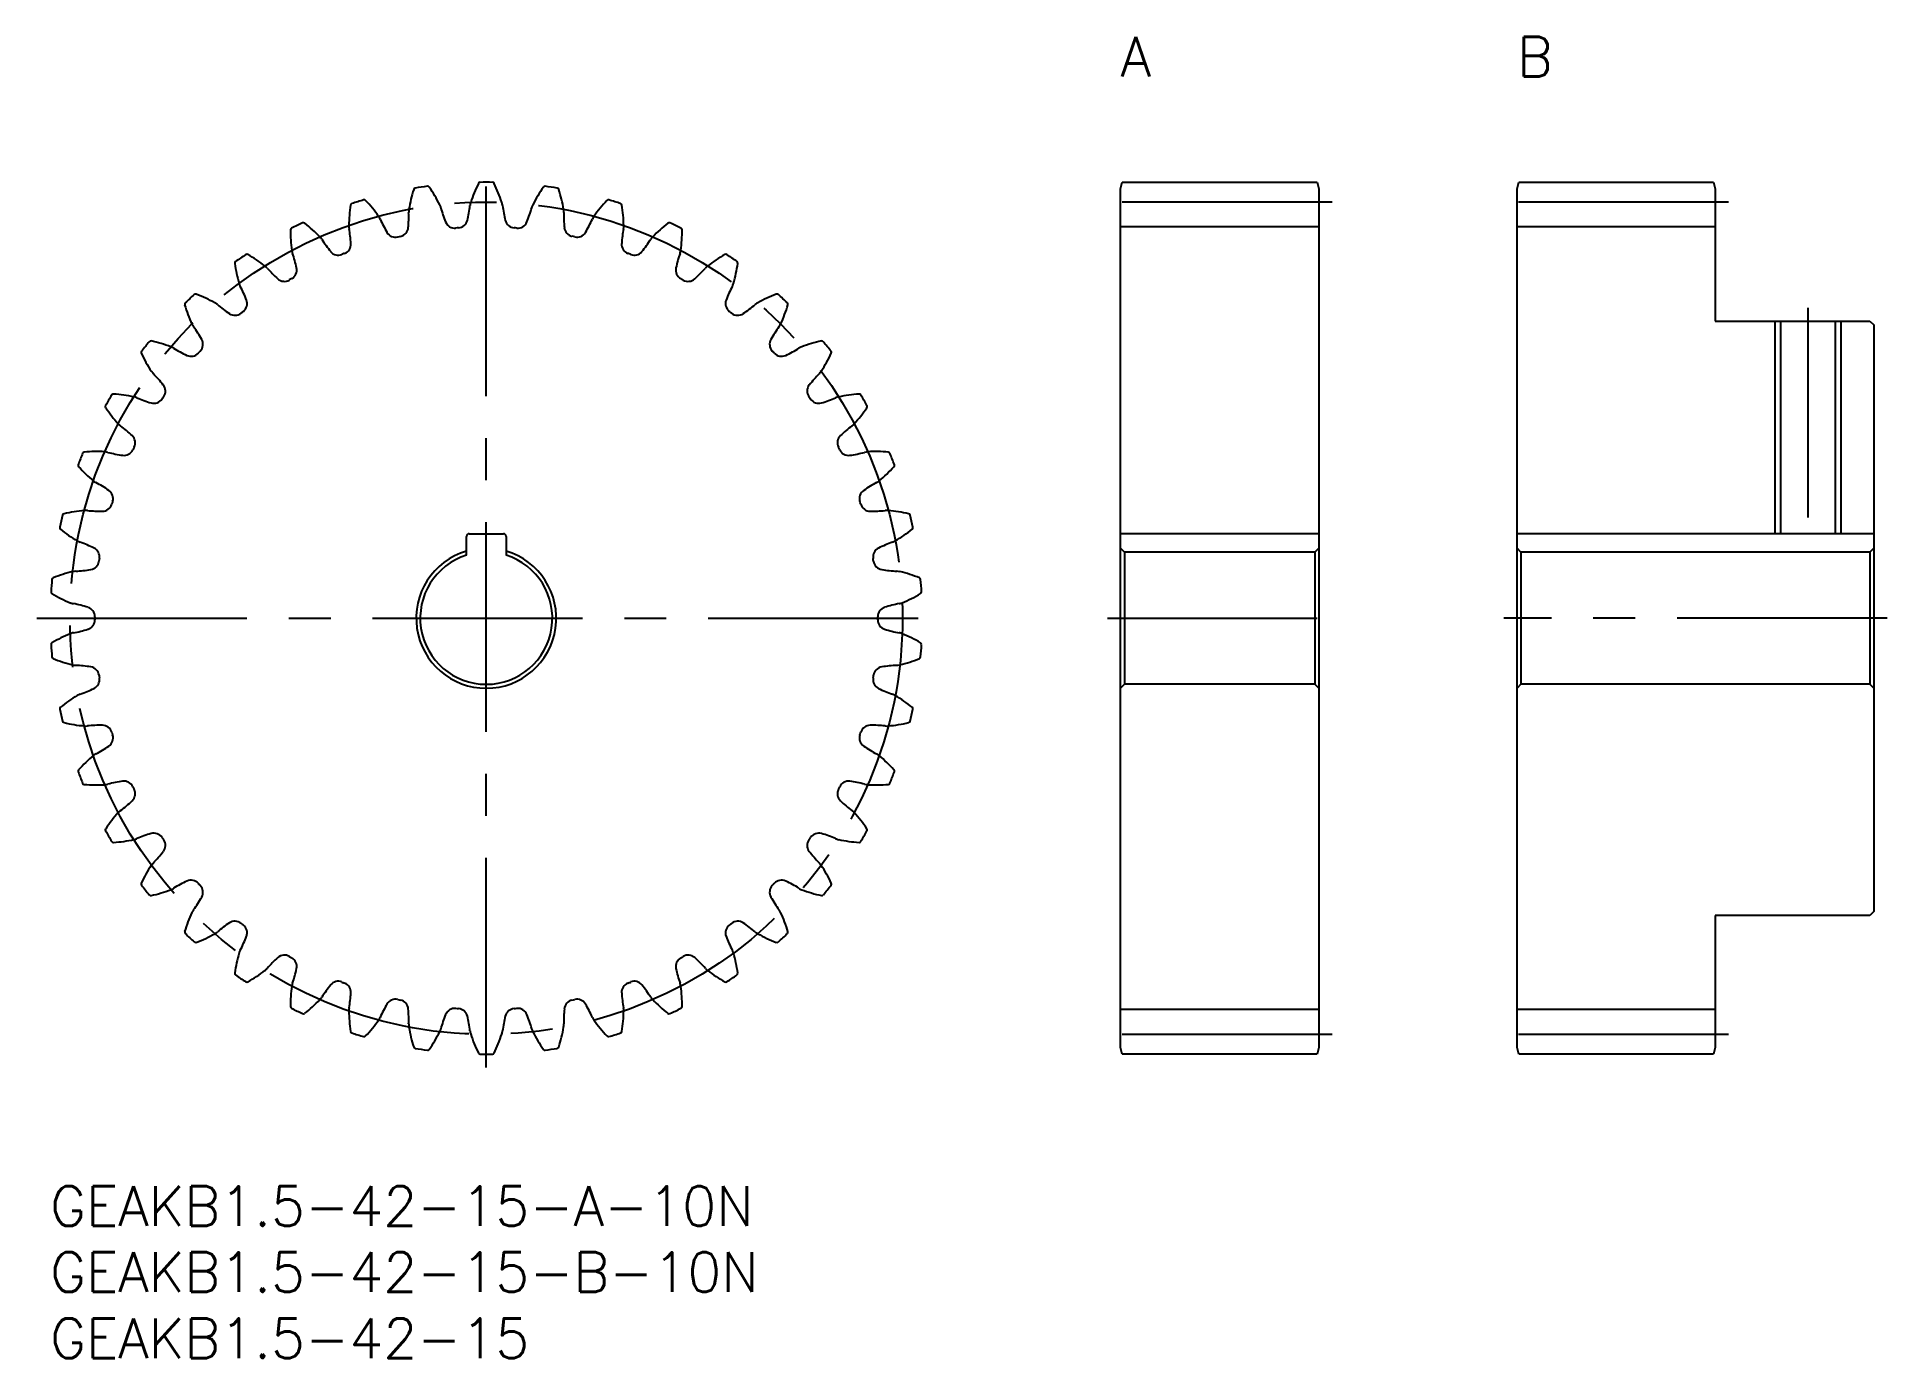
# Model space of a CAD drawing. Extents: x -1 to 139, y -13 to 87.
import ezdxf

# ---------------------------------------------------------------- set-up
doc = ezdxf.new("R2010")
doc.units = 0
doc.header["$LTSCALE"] = 0.5
doc.linetypes.add('CENTER', pattern=[50.8, 31.75, -6.35, 6.35, -6.35])
for name, color, linetype in [('MSM_CENTER', 1, 'CENTER'), ('MSM_CONTINUOUS', 7, 'CONTINUOUS'), ('MSM_NARROW', 5, 'CONTINUOUS'), ('MSM_PART_NUMBER', 7, 'CONTINUOUS')]:
    doc.layers.add(name, color=color, linetype=linetype)
doc.styles.get("Standard").update_dxf_attribs({"font": 'txt.shx', "height": 1, "bigfont": 'bigfont.shx'})

# ---------------------------------------------------------------- blocks, each defined once
blk = doc.blocks.new('*U3')
at = {"layer": 'MSM_PART_NUMBER'}
blk.add_text('GEAKB1.5-42-15-A-10N', height=3, dxfattribs=at).set_placement((0, -3))
blk = doc.blocks.new('*U4')
at = {"layer": 'MSM_PART_NUMBER'}
blk.add_text('GEAKB1.5-42-15-B-10N', height=3, dxfattribs=at).set_placement((0, -8))
blk = doc.blocks.new('*U5')
at = {"layer": 'MSM_PART_NUMBER'}
blk.add_text('GEAKB1.5-42-15', height=3, dxfattribs=at).set_placement((0, -13))
blk = doc.blocks.new('*U6')
at = {"layer": 'MSM_PART_NUMBER'}
blk.add_text('A', height=3, dxfattribs=at).set_placement((81, 84))
blk = doc.blocks.new('*U7')
at = {"layer": 'MSM_PART_NUMBER'}
blk.add_text('B', height=3, dxfattribs=at).set_placement((111, 84))

msp = doc.modelspace()

# ---------------------------------------------------------------- linework, layer by layer
at = {"layer": 'MSM_CENTER'}
for p, q in [((33, 9), (33, 77)), ((97, 74.5), (80, 74.5)), ((127, 74.5), (110, 74.5)), ((133, 66.5), (133, 48.4)), ((-1, 43), (67, 43)), ((80, 43), (97, 43)), ((139, 43), (110, 43)), ((97, 11.5), (80, 11.5)), ((127, 11.5), (110, 11.5))]:
    msp.add_line(p, q, dxfattribs=at)
msp.add_circle((33, 43), 31.5, dxfattribs=at)
at = {"layer": 'MSM_CONTINUOUS'}
for p, q in [((81, 75.5), (81.13, 76)), ((81.13, 76), (95.87, 76)), ((95.87, 76), (96, 75.5)), ((111, 75.5), (111.13, 76)), ((111.13, 76), (125.87, 76)), ((125.87, 76), (126, 75.5)), ((81, 10.5), (81, 75.5)), ((96, 75.5), (96, 10.5)), ((111, 10.5), (111, 75.5)), ((126, 75.5), (126, 65.5)), ((96, 72.62), (81, 72.62)), ((126, 72.62), (111, 72.62)), ((126, 65.5), (137.7, 65.5)), ((130.93, 65.5), (130.93, 49.4)), ((135.07, 65.5), (135.07, 49.4)), ((137.7, 65.5), (138, 65.2)), ((138, 65.2), (138, 20.8)), ((31.5, 47.77), (31.5, 49.2)), ((31.7, 49.4), (34.3, 49.4)), ((34.5, 49.2), (34.5, 47.77)), ((96, 49.4), (81, 49.4)), ((138, 49.4), (111, 49.4)), ((81.3, 48), (81, 48.3)), ((95.7, 48), (81.3, 48)), ((81.3, 48), (81.3, 38)), ((96, 48.3), (95.7, 48)), ((95.7, 48), (95.7, 38)), ((111.3, 48), (111, 48.3)), ((137.7, 48), (111.3, 48)), ((111.3, 48), (111.3, 38)), ((138, 48.3), (137.7, 48)), ((137.7, 48), (137.7, 38)), ((81.3, 38), (81, 37.7)), ((95.7, 38), (81.3, 38)), ((96, 37.7), (95.7, 38)), ((111.3, 38), (111, 37.7)), ((137.7, 38), (111.3, 38)), ((138, 37.7), (137.7, 38)), ((126, 20.5), (126, 10.5)), ((137.7, 20.5), (126, 20.5)), ((138, 20.8), (137.7, 20.5)), ((96, 13.37), (81, 13.37)), ((126, 13.37), (111, 13.37)), ((81.13, 10), (81, 10.5)), ((95.87, 10), (81.13, 10)), ((96, 10.5), (95.87, 10)), ((111.13, 10), (111, 10.5)), ((125.87, 10), (111.13, 10)), ((126, 10.5), (125.87, 10))]:
    msp.add_line(p, q, dxfattribs=at)
for centre, radius, start, end in [((33, 43), 33, 97.7675, 99.3754), ((28.56, 75.55), 0.15, 34.8886, 97.7675), ((20.07, 69.63), 10.5, 26.4286, 34.8886), ((41.82, 71.26), 10.5, 153.6829, 162.1429), ((32.54, 75.85), 0.15, 90.804, 153.6828), ((33, 43), 33, 89.196, 90.804), ((33.46, 75.85), 0.15, 26.3171, 89.196), ((24.18, 71.26), 10.5, 17.8571, 26.3171), ((45.93, 69.63), 10.5, 145.1114, 153.5714), ((37.44, 75.55), 0.15, 82.2325, 145.1114), ((33, 43), 33, 80.6246, 82.2325), ((33.1, 72.6), 10.5, 170.8257, 179.2857), ((22.88, 74.25), 0.15, 107.9468, 170.8257), ((33, 43), 33, 106.3389, 107.9468), ((23.76, 74.52), 0.15, 43.46, 106.3389), ((16.25, 67.4), 10.5, 35, 43.46), ((37.51, 72.26), 10.5, 162.2543, 170.7143), ((27.65, 75.41), 0.15, 99.3754, 162.2543), ((28.37, 73.75), 1.24, 15.1907, 26.4286), ((22.5, 75.32), 9.33, 346.3516, 353.3404), ((33, 74.1), 1.24, 162.1429, 173.3807), ((33, 74.1), 1.24, 6.6193, 17.8571), ((43.5, 75.32), 9.33, 186.6596, 193.6484), ((37.63, 73.75), 1.24, 153.5714, 164.8093), ((38.35, 75.41), 0.15, 17.7456, 80.6246), ((28.49, 72.26), 10.5, 9.2857, 17.7457), ((49.75, 67.4), 10.5, 136.54, 145), ((42.24, 74.52), 0.15, 73.6611, 136.54), ((33, 43), 33, 72.0532, 73.6611), ((43.12, 74.25), 0.15, 9.1742, 72.0532), ((32.9, 72.6), 10.5, 0.7143, 9.1743), ((33, 43), 33, 114.9103, 116.5183), ((19.16, 72.79), 0.15, 52.0314, 114.9103), ((12.8, 64.63), 10.5, 43.5714, 52.0314), ((23.83, 72.72), 1.24, 23.7622, 35), ((33.51, 76.98), 9.33, 203.8025, 210.7913), ((17.8, 73.4), 9.33, 354.923, 1.9118), ((28.37, 73.75), 1.24, 170.7143, 181.9521), ((38.56, 76.53), 9.33, 195.2311, 202.2199), ((30.62, 73.28), 0.75, 202.2199, 274.4963), ((30.84, 73.3), 0.75, 274.0751, 346.3516), ((35.16, 73.3), 0.75, 193.6484, 265.9249), ((35.38, 73.28), 0.75, 265.5037, 337.7801), ((27.44, 76.53), 9.33, 337.7801, 344.7689), ((37.63, 73.75), 1.24, 358.0479, 9.2857), ((48.2, 73.4), 9.33, 178.0882, 185.077), ((32.49, 76.98), 9.33, 329.2087, 336.1975), ((42.17, 72.72), 1.24, 145, 156.2378), ((53.2, 64.63), 10.5, 127.9686, 136.4286), ((46.84, 72.79), 0.15, 65.0897, 127.9686), ((33, 43), 33, 63.4817, 65.0897), ((18.33, 72.39), 0.15, 116.5183, 179.3971), ((28.68, 72.29), 10.5, 179.3971, 187.8571), ((19.51, 71.02), 1.24, 32.3336, 43.5714), ((28.44, 76.68), 9.33, 212.3739, 219.3627), ((23.83, 72.72), 1.24, 179.2857, 190.5236), ((13.44, 70.79), 9.33, 3.4944, 10.4832), ((26.13, 72.59), 0.75, 210.7913, 283.0677), ((33, 43), 29.62, 102.6466, 103.0677), ((26.35, 72.64), 0.75, 282.6466, 354.923), ((33, 43), 29.63, 94.0751, 94.4963), ((33, 43), 29.63, 85.5037, 85.9249), ((39.65, 72.64), 0.75, 185.077, 257.3534), ((33, 43), 29.63, 76.9323, 77.3534), ((39.87, 72.59), 0.75, 256.9323, 329.2087), ((52.56, 70.79), 9.33, 169.5168, 176.5056), ((42.17, 72.72), 1.24, 349.4764, 0.7143), ((37.56, 76.68), 9.33, 320.6373, 327.6261), ((46.49, 71.02), 1.24, 136.4286, 147.6664), ((37.32, 72.29), 10.5, 352.1429, 0.6029), ((47.67, 72.39), 0.15, 0.6029, 63.4817), ((14.12, 69.88), 0.15, 125.0897, 187.9686), ((33, 43), 33, 123.4817, 125.0897), ((14.88, 70.4), 0.15, 60.6029, 123.4817), ((9.8, 61.38), 10.5, 52.1429, 60.6029), ((19.51, 71.02), 1.24, 187.8571, 199.095), ((9.52, 67.57), 9.33, 12.0659, 19.0546), ((21.8, 71.23), 0.75, 219.3627, 291.6391), ((33, 43), 29.63, 111.218, 111.6391), ((22.01, 71.32), 0.75, 291.218, 3.4944), ((43.99, 71.32), 0.75, 176.5056, 248.782), ((33, 43), 29.63, 68.3609, 68.782), ((44.2, 71.23), 0.75, 248.3609, 320.6373), ((56.48, 67.57), 9.33, 160.9454, 167.9341), ((46.49, 71.02), 1.24, 340.905, 352.1429), ((56.2, 61.38), 10.5, 119.3971, 127.8571), ((51.12, 70.4), 0.15, 56.5183, 119.3972), ((33, 43), 33, 54.9103, 56.5183), ((51.88, 69.88), 0.15, 352.0314, 54.9103), ((24.37, 71.31), 10.5, 187.9686, 196.4286), ((15.48, 68.69), 1.24, 40.905, 52.1429), ((23.47, 75.62), 9.33, 220.9454, 227.9341), ((17.72, 69.25), 0.75, 227.9341, 300.2106), ((33, 43), 29.63, 119.7894, 120.2106), ((17.91, 69.36), 0.75, 299.7894, 12.0659), ((48.09, 69.36), 0.75, 167.9341, 240.2105), ((33, 43), 29.62, 59.7894, 60.2106), ((48.28, 69.25), 0.75, 239.7894, 312.0659), ((42.53, 75.62), 9.33, 312.0659, 319.0546), ((50.52, 68.69), 1.24, 127.8571, 139.095), ((41.63, 71.31), 10.5, 343.5714, 352.0314), ((33, 43), 33, 132.0532, 133.6611), ((11, 67.39), 0.15, 69.1743, 132.0532), ((7.32, 57.72), 10.5, 60.7143, 69.1743), ((15.48, 68.69), 1.24, 196.4286, 207.6664), ((6.12, 63.79), 9.33, 20.6373, 27.6261), ((59.88, 63.79), 9.33, 152.3739, 159.3627), ((50.52, 68.69), 1.24, 332.3336, 343.5714), ((58.68, 57.72), 10.5, 110.8257, 119.2857), ((55, 67.39), 0.15, 47.9468, 110.8257), ((33, 43), 33, 46.3389, 47.9468), ((10.32, 66.76), 0.15, 133.6611, 196.54), ((20.24, 69.71), 10.5, 196.54, 205), ((11.85, 65.8), 1.24, 49.4764, 60.7143), ((18.71, 73.84), 9.33, 229.5168, 236.5056), ((13.97, 66.68), 0.75, 236.5056, 308.782), ((33, 43), 29.62, 128.3609, 128.782), ((14.15, 66.82), 0.75, 308.3609, 20.6373), ((51.85, 66.82), 0.75, 159.3627, 231.6391), ((33, 43), 29.62, 51.218, 51.6391), ((52.03, 66.68), 0.75, 231.218, 303.4944), ((47.29, 73.84), 9.33, 303.4944, 310.4832), ((54.15, 65.8), 1.24, 119.2857, 130.5236), ((45.76, 69.71), 10.5, 335, 343.46), ((55.68, 66.76), 0.15, 343.46, 46.3389), ((11.85, 65.8), 1.24, 205, 216.2378), ((3.32, 59.55), 9.33, 29.2087, 36.1975), ((62.68, 59.55), 9.33, 143.8025, 150.7913), ((54.15, 65.8), 1.24, 323.7622, 335), ((7.03, 63.12), 0.15, 142.2325, 205.1114), ((16.4, 67.51), 10.5, 205.1114, 213.5714), ((33, 43), 33, 140.6246, 142.2325), ((7.61, 63.84), 0.15, 77.7457, 140.6246), ((5.41, 53.73), 10.5, 69.2857, 77.7457), ((8.69, 62.39), 1.24, 58.0479, 69.2857), ((14.27, 71.36), 9.33, 238.0882, 245.077), ((10.66, 63.58), 0.75, 245.077, 317.3534), ((33, 43), 29.63, 136.9323, 137.3534), ((10.81, 63.74), 0.75, 316.9323, 29.2087), ((55.19, 63.74), 0.75, 150.7913, 223.0677), ((33, 43), 29.62, 42.6466, 43.0677), ((55.34, 63.58), 0.75, 222.6466, 294.923), ((51.73, 71.36), 9.33, 294.923, 301.9118), ((57.31, 62.39), 1.24, 110.7143, 121.9521), ((60.59, 53.73), 10.5, 102.2543, 110.7143), ((49.6, 67.51), 10.5, 326.4286, 334.8886), ((58.39, 63.84), 0.15, 39.3754, 102.2543), ((33, 43), 33, 37.7675, 39.3754), ((58.97, 63.12), 0.15, 334.8886, 37.7675), ((8.69, 62.39), 1.24, 213.5714, 224.8093), ((57.31, 62.39), 1.24, 315.1907, 326.4286), ((1.18, 54.94), 9.33, 37.7801, 44.7689), ((7.97, 60.2), 0.75, 325.5037, 37.7801), ((58.03, 60.2), 0.75, 142.2199, 214.4963), ((64.82, 54.94), 9.33, 135.2311, 142.2199), ((4.32, 59.02), 0.15, 150.804, 213.6828), ((33, 43), 33, 149.196, 150.804), ((12.94, 64.76), 10.5, 213.6829, 222.1429), ((4.78, 59.82), 0.15, 86.3171, 149.196), ((4.12, 49.49), 10.5, 77.8571, 86.3171), ((6.07, 58.55), 1.24, 66.6193, 77.8571), ((10.26, 68.25), 9.33, 246.6596, 253.6484), ((7.84, 60.02), 0.75, 253.6484, 325.9249), ((33, 43), 29.63, 145.5037, 145.9249), ((33, 43), 29.62, 34.0751, 34.4963), ((58.16, 60.02), 0.75, 214.0751, 286.3516), ((55.74, 68.25), 9.33, 286.3516, 293.3404), ((59.93, 58.55), 1.24, 102.1429, 113.3807), ((61.88, 49.49), 10.5, 93.6829, 102.1429), ((53.06, 64.76), 10.5, 317.8571, 326.3171), ((61.22, 59.82), 0.15, 30.804, 93.6828), ((33, 43), 33, 29.196, 30.804), ((61.68, 59.02), 0.15, 326.3171, 29.196), ((6.07, 58.55), 1.24, 222.1429, 233.3807), ((-0.24, 50.07), 9.33, 46.3516, 53.3404), ((66.24, 50.07), 9.33, 126.6596, 133.6484), ((59.93, 58.55), 1.24, 306.6193, 317.8571), ((5.68, 56.28), 0.75, 334.0751, 46.3516), ((60.32, 56.28), 0.75, 133.6484, 205.9249), ((2.26, 54.57), 0.15, 159.3754, 222.2543), ((33, 43), 33, 157.7675, 159.3754), ((2.59, 55.43), 0.15, 94.8886, 157.7674), ((3.47, 45.12), 10.5, 86.4286, 94.8886), ((4.05, 54.36), 1.24, 75.1907, 86.4286), ((6.75, 64.58), 9.33, 255.2311, 262.2199), ((5.58, 56.08), 0.75, 262.2199, 334.4963), ((33, 43), 29.62, 154.0751, 154.4963), ((33, 43), 29.63, 25.5037, 25.9249), ((60.42, 56.08), 0.75, 205.5037, 277.7801), ((59.25, 64.58), 9.33, 277.7801, 284.7689), ((61.95, 54.36), 1.24, 93.5714, 104.8093), ((62.53, 45.12), 10.5, 85.1114, 93.5714), ((63.41, 55.43), 0.15, 22.2325, 85.1114), ((33, 43), 33, 20.6246, 22.2325), ((63.74, 54.57), 0.15, 317.7456, 20.6246), ((9.92, 61.53), 10.5, 222.2543, 230.7143), ((4.05, 54.36), 1.24, 230.7143, 241.9521), ((-0.93, 45.04), 9.33, 54.923, 61.9118), ((66.93, 45.04), 9.33, 118.0882, 125.077), ((61.95, 54.36), 1.24, 298.0479, 309.2857), ((56.08, 61.53), 10.5, 309.2857, 317.7457), ((4.01, 52.06), 0.75, 342.6466, 54.923), ((33, 43), 29.62, 162.6466, 163.0677), ((61.99, 52.06), 0.75, 125.077, 197.3534), ((33, 43), 29.62, 16.9323, 17.3534), ((33, 43), 33, 166.3389, 167.9468), ((1.08, 50.76), 0.15, 103.46, 166.3389), ((3.49, 40.69), 10.5, 95, 103.46), ((2.68, 49.92), 1.24, 83.7622, 95), ((3.82, 60.43), 9.33, 263.8025, 270.7913), ((3.94, 51.85), 0.75, 270.7913, 343.0677), ((62.06, 51.85), 0.75, 196.9323, 269.2087), ((62.18, 60.43), 9.33, 269.2087, 276.1975), ((63.32, 49.92), 1.24, 85, 96.2378), ((62.51, 40.69), 10.5, 76.54, 85), ((64.92, 50.76), 0.15, 13.6611, 76.54), ((33, 43), 33, 12.0532, 13.6611), ((0.87, 49.86), 0.15, 167.9468, 230.8257), ((7.41, 57.88), 10.5, 230.8257, 239.2857), ((31.7, 49.2), 0.2, 90, 180), ((34.3, 49.2), 0.2, 0, 90), ((58.59, 57.88), 10.5, 300.7143, 309.1743), ((65.13, 49.86), 0.15, 309.1742, 12.0532), ((2.68, 49.92), 1.24, 239.2857, 250.5236), ((-0.85, 39.96), 9.33, 63.4944, 70.4832), ((2.98, 47.64), 0.75, 351.218, 63.4944), ((33, 43), 5.3, 106.4405, 73.5595), ((33, 43), 5, 107.4576, 72.5424), ((63.02, 47.64), 0.75, 116.5056, 188.782), ((66.85, 39.96), 9.33, 109.5168, 116.5056), ((63.32, 49.92), 1.24, 289.4764, 300.7143), ((4.16, 36.32), 10.5, 103.5714, 112.0314), ((1.99, 45.32), 1.24, 92.3336, 103.5714), ((1.55, 55.89), 9.33, 272.3739, 279.3627), ((2.95, 47.42), 0.75, 279.3627, 351.6391), ((33, 43), 29.63, 171.218, 171.6391), ((33, 43), 29.62, 8.3609, 8.782), ((63.05, 47.42), 0.75, 188.3609, 260.6373), ((64.45, 55.89), 9.33, 260.6373, 267.6261), ((64.01, 45.32), 1.24, 76.4286, 87.6664), ((61.84, 36.32), 10.5, 67.9686, 76.4286), ((33, 43), 33, 174.9103, 176.5183), ((0.21, 44.99), 0.15, 176.5183, 239.3971), ((0.28, 45.91), 0.15, 112.0314, 174.9103), ((5.48, 53.9), 10.5, 239.3971, 247.8571), ((60.52, 53.9), 10.5, 292.1429, 300.6029), ((65.72, 45.91), 0.15, 5.0897, 67.9685), ((33, 43), 33, 3.4817, 5.0897), ((65.79, 44.99), 0.15, 300.6029, 3.4817), ((1.99, 45.32), 1.24, 247.8571, 259.095), ((-0.02, 34.95), 9.33, 72.0659, 79.0546), ((2.63, 43.11), 0.75, 359.7894, 72.0659), ((63.37, 43.11), 0.75, 107.9341, 180.2105), ((66.02, 34.95), 9.33, 100.9454, 107.9341), ((64.01, 45.32), 1.24, 280.905, 292.1429), ((-0.02, 51.05), 9.33, 280.9454, 287.9341), ((2.63, 42.89), 0.75, 287.9341, 0.2106), ((33, 43), 29.62, 179.7894, 180.2106), ((33, 43), 29.62, 359.7894, 0.2106), ((63.37, 42.89), 0.75, 179.7894, 252.0659), ((66.02, 51.05), 9.33, 252.0659, 259.0546), ((0.21, 41.01), 0.15, 120.6029, 183.4817), ((33, 43), 33, 183.4817, 185.0897), ((5.48, 32.1), 10.5, 112.1429, 120.6029), ((1.99, 40.68), 1.24, 100.905, 112.1429), ((64.01, 40.68), 1.24, 67.8571, 79.095), ((60.52, 32.1), 10.5, 59.3971, 67.8571), ((65.79, 41.01), 0.15, 356.5183, 59.3971), ((33, 43), 33, 354.9103, 356.5183), ((0.28, 40.09), 0.15, 185.0897, 247.9685), ((4.16, 49.68), 10.5, 247.9686, 256.4286), ((1.99, 40.68), 1.24, 256.4286, 267.6664), ((1.55, 30.11), 9.33, 80.6373, 87.6261), ((2.95, 38.58), 0.75, 8.3609, 80.6373), ((63.05, 38.58), 0.75, 99.3627, 171.6391), ((64.45, 30.11), 9.33, 92.3739, 99.3627), ((64.01, 40.68), 1.24, 272.3336, 283.5714), ((61.84, 49.68), 10.5, 283.5714, 292.0314), ((65.72, 40.09), 0.15, 292.0314, 354.9103), ((2.98, 38.36), 0.75, 296.5056, 8.782), ((33, 43), 29.62, 188.3609, 188.782), ((63.02, 38.36), 0.75, 171.218, 243.4944), ((33, 43), 29.63, 351.218, 351.6391), ((7.41, 28.12), 10.5, 120.7143, 129.1743), ((2.68, 36.08), 1.24, 109.4764, 120.7143), ((-0.85, 46.04), 9.33, 289.5168, 296.5056), ((66.85, 46.04), 9.33, 243.4944, 250.4832), ((63.32, 36.08), 1.24, 59.2857, 70.5236), ((58.59, 28.12), 10.5, 50.8257, 59.2857), ((0.87, 36.14), 0.15, 129.1743, 192.0532), ((33, 43), 33, 192.0532, 193.6611), ((1.08, 35.24), 0.15, 193.6611, 256.54), ((3.49, 45.31), 10.5, 256.54, 265), ((62.51, 45.31), 10.5, 275, 283.46), ((64.92, 35.24), 0.15, 283.46, 346.3389), ((33, 43), 33, 346.3389, 347.9468), ((65.13, 36.14), 0.15, 347.9468, 50.8257), ((2.68, 36.08), 1.24, 265, 276.2378), ((3.82, 25.57), 9.33, 89.2087, 96.1975), ((3.94, 34.15), 0.75, 16.9323, 89.2087), ((4.01, 33.94), 0.75, 305.077, 17.3534), ((33, 43), 29.63, 196.9323, 197.3534), ((61.99, 33.94), 0.75, 162.6466, 234.923), ((33, 43), 29.62, 342.6466, 343.0677), ((62.06, 34.15), 0.75, 90.7913, 163.0677), ((62.18, 25.57), 9.33, 83.8025, 90.7913), ((63.32, 36.08), 1.24, 263.7622, 275), ((9.92, 24.47), 10.5, 129.2857, 137.7457), ((4.05, 31.64), 1.24, 118.0479, 129.2857), ((-0.93, 40.96), 9.33, 298.0882, 305.077), ((66.93, 40.96), 9.33, 234.923, 241.9118), ((61.95, 31.64), 1.24, 50.7143, 61.9521), ((56.08, 24.47), 10.5, 42.2543, 50.7143), ((2.26, 31.43), 0.15, 137.7457, 200.6246), ((33, 43), 33, 200.6246, 202.2325), ((33, 43), 33, 337.7675, 339.3754), ((63.74, 31.43), 0.15, 339.3754, 42.2543), ((2.59, 30.57), 0.15, 202.2325, 265.1114), ((3.47, 40.88), 10.5, 265.1114, 273.5714), ((4.05, 31.64), 1.24, 273.5714, 284.8093), ((6.75, 21.42), 9.33, 97.7801, 104.7689), ((5.58, 29.92), 0.75, 25.5037, 97.7801), ((5.68, 29.72), 0.75, 313.6484, 25.9249), ((33, 43), 29.63, 205.5037, 205.9249), ((60.32, 29.72), 0.75, 154.0751, 226.3516), ((33, 43), 29.63, 334.0751, 334.4963), ((60.42, 29.92), 0.75, 82.2199, 154.4963), ((59.25, 21.42), 9.33, 75.2311, 82.2199), ((61.95, 31.64), 1.24, 255.1907, 266.4286), ((62.53, 40.88), 10.5, 266.4286, 274.8886), ((63.41, 30.57), 0.15, 274.8886, 337.7675), ((12.94, 21.24), 10.5, 137.8571, 146.3171), ((6.07, 27.45), 1.24, 126.6193, 137.8571), ((-0.24, 35.93), 9.33, 306.6596, 313.6484), ((66.24, 35.93), 9.33, 226.3516, 233.3404), ((59.93, 27.45), 1.24, 42.1429, 53.3807), ((53.06, 21.24), 10.5, 33.6829, 42.1429), ((4.32, 26.98), 0.15, 146.3171, 209.196), ((33, 43), 33, 209.196, 210.804), ((10.26, 17.75), 9.33, 106.3516, 113.3404), ((7.84, 25.98), 0.75, 34.0751, 106.3516), ((58.16, 25.98), 0.75, 73.6484, 145.9249), ((55.74, 17.75), 9.33, 66.6596, 73.6484), ((33, 43), 33, 329.196, 330.804), ((61.68, 26.98), 0.15, 330.804, 33.6828), ((4.78, 26.18), 0.15, 210.804, 273.6828), ((4.12, 36.51), 10.5, 273.6829, 282.1429), ((6.07, 27.45), 1.24, 282.1429, 293.3807), ((1.18, 31.06), 9.33, 315.2311, 322.2199), ((33, 43), 29.63, 214.0751, 214.4963), ((7.97, 25.8), 0.75, 322.2199, 34.4963), ((58.03, 25.8), 0.75, 145.5037, 217.7801), ((33, 43), 29.63, 325.5037, 325.9249), ((64.82, 31.06), 9.33, 217.7801, 224.7689), ((59.93, 27.45), 1.24, 246.6193, 257.8571), ((61.88, 36.51), 10.5, 257.8571, 266.3171), ((61.22, 26.18), 0.15, 266.3172, 329.196), ((16.4, 18.49), 10.5, 146.4286, 154.8886), ((8.69, 23.61), 1.24, 135.1907, 146.4286), ((57.31, 23.61), 1.24, 33.5714, 44.8093), ((49.6, 18.49), 10.5, 25.1114, 33.5714), ((7.03, 22.88), 0.15, 154.8886, 217.7675), ((33, 43), 33, 217.7675, 219.3754), ((5.41, 32.27), 10.5, 282.2543, 290.7143), ((8.69, 23.61), 1.24, 290.7143, 301.9521), ((14.27, 14.64), 9.33, 114.923, 121.9118), ((10.66, 22.42), 0.75, 42.6466, 114.923), ((33, 43), 29.63, 222.6466, 223.0677), ((10.81, 22.26), 0.75, 330.7913, 43.0677), ((55.19, 22.26), 0.75, 136.9323, 209.2087), ((33, 43), 29.62, 316.9323, 317.3534), ((55.34, 22.42), 0.75, 65.077, 137.3534), ((51.73, 14.64), 9.33, 58.0882, 65.077), ((57.31, 23.61), 1.24, 238.0479, 249.2857), ((60.59, 32.27), 10.5, 249.2857, 257.7457), ((33, 43), 33, 320.6246, 322.2325), ((58.97, 22.88), 0.15, 322.2325, 25.1114), ((7.61, 22.16), 0.15, 219.3754, 282.2543), ((3.32, 26.45), 9.33, 323.8025, 330.7913), ((62.68, 26.45), 9.33, 209.2087, 216.1975), ((58.39, 22.16), 0.15, 257.7458, 320.6246), ((20.24, 16.29), 10.5, 155, 163.46), ((11.85, 20.2), 1.24, 143.7622, 155), ((18.71, 12.16), 9.33, 123.4944, 130.4832), ((13.97, 19.32), 0.75, 51.218, 123.4944), ((33, 43), 29.62, 231.218, 231.6391), ((14.15, 19.18), 0.75, 339.3627, 51.6391), ((51.85, 19.18), 0.75, 128.3609, 200.6373), ((33, 43), 29.63, 308.3609, 308.782), ((52.03, 19.32), 0.75, 56.5056, 128.782), ((47.29, 12.16), 9.33, 49.5168, 56.5056), ((54.15, 20.2), 1.24, 25, 36.2378), ((45.76, 16.29), 10.5, 16.54, 25), ((10.32, 19.24), 0.15, 163.46, 226.3389), ((33, 43), 33, 226.3389, 227.9468), ((11, 18.61), 0.15, 227.9468, 290.8257), ((7.32, 28.28), 10.5, 290.8257, 299.2857), ((11.85, 20.2), 1.24, 299.2857, 310.5236), ((6.12, 22.21), 9.33, 332.3739, 339.3627), ((59.88, 22.21), 9.33, 200.6373, 207.6261), ((54.15, 20.2), 1.24, 229.4764, 240.7143), ((58.68, 28.28), 10.5, 240.7143, 249.1743), ((55, 18.61), 0.15, 249.1744, 312.0532), ((33, 43), 33, 312.0532, 313.6611), ((55.68, 19.24), 0.15, 313.6611, 16.54), ((24.37, 14.69), 10.5, 163.5714, 172.0314), ((15.48, 17.31), 1.24, 152.3336, 163.5714), ((23.47, 10.38), 9.33, 132.0659, 139.0546), ((17.72, 16.75), 0.75, 59.7894, 132.0659), ((33, 43), 29.63, 239.7894, 240.2106), ((17.91, 16.64), 0.75, 347.9341, 60.2106), ((48.09, 16.64), 0.75, 119.7894, 192.0659), ((33, 43), 29.63, 299.7894, 300.2106), ((48.28, 16.75), 0.75, 47.9341, 120.2106), ((42.53, 10.38), 9.33, 40.9454, 47.9341), ((50.52, 17.31), 1.24, 16.4286, 27.6664), ((41.63, 14.69), 10.5, 7.9686, 16.4286), ((14.12, 16.12), 0.15, 172.0314, 234.9103), ((33, 43), 33, 234.9103, 236.5183), ((14.88, 15.6), 0.15, 236.5183, 299.3972), ((9.8, 24.62), 10.5, 299.3971, 307.8571), ((15.48, 17.31), 1.24, 307.8571, 319.095), ((9.52, 18.43), 9.33, 340.9454, 347.9341), ((21.8, 14.77), 0.75, 68.3609, 140.6373), ((33, 43), 29.63, 248.3609, 248.782), ((33, 43), 29.63, 291.218, 291.6391), ((44.2, 14.77), 0.75, 39.3627, 111.6391), ((56.48, 18.43), 9.33, 192.0659, 199.0546), ((50.52, 17.31), 1.24, 220.905, 232.1429), ((56.2, 24.62), 10.5, 232.1429, 240.6029), ((51.12, 15.6), 0.15, 240.6029, 303.4817), ((33, 43), 33, 303.4817, 305.0897), ((51.88, 16.12), 0.15, 305.0897, 7.9685), ((28.68, 13.71), 10.5, 172.1429, 180.6029), ((19.51, 14.98), 1.24, 160.905, 172.1429), ((12.8, 21.37), 10.5, 307.9686, 316.4286), ((19.51, 14.98), 1.24, 316.4286, 327.6664), ((28.44, 9.32), 9.33, 140.6373, 147.6261), ((22.01, 14.68), 0.75, 356.5056, 68.782), ((13.44, 15.21), 9.33, 349.5168, 356.5056), ((26.13, 13.41), 0.75, 76.9323, 149.2087), ((33, 43), 29.63, 256.9323, 257.3534), ((26.35, 13.36), 0.75, 5.077, 77.3534), ((39.65, 13.36), 0.75, 102.6466, 174.923), ((33, 43), 29.62, 282.6466, 283.0677), ((39.87, 13.41), 0.75, 30.7913, 103.0677), ((43.99, 14.68), 0.75, 111.218, 183.4944), ((52.56, 15.21), 9.33, 183.4944, 190.4832), ((37.56, 9.32), 9.33, 32.3739, 39.3627), ((46.49, 14.98), 1.24, 212.3336, 223.5714), ((53.2, 21.37), 10.5, 223.5714, 232.0314), ((46.49, 14.98), 1.24, 7.8571, 19.095), ((37.32, 13.71), 10.5, 359.3971, 7.8571), ((18.33, 13.61), 0.15, 180.6029, 243.4817), ((33, 43), 33, 243.4817, 245.0897), ((19.16, 13.21), 0.15, 245.0897, 307.9686), ((23.83, 13.28), 1.24, 169.4764, 180.7143), ((33.1, 13.4), 10.5, 180.7143, 189.1743), ((23.83, 13.28), 1.24, 325, 336.2378), ((33.51, 9.02), 9.33, 149.2087, 156.1975), ((17.8, 12.6), 9.33, 358.0882, 5.077), ((38.56, 9.47), 9.33, 157.7801, 164.7689), ((30.62, 12.72), 0.75, 85.5037, 157.7801), ((33, 43), 29.62, 265.5037, 265.9249), ((30.84, 12.7), 0.75, 13.6484, 85.9249), ((22.5, 10.68), 9.33, 6.6596, 13.6484), ((43.5, 10.68), 9.33, 166.3516, 173.3404), ((35.16, 12.7), 0.75, 94.0751, 166.3516), ((33, 43), 29.62, 274.0751, 274.4963), ((35.38, 12.72), 0.75, 22.2199, 94.4963), ((27.44, 9.47), 9.33, 15.2311, 22.2199), ((48.2, 12.6), 9.33, 174.923, 181.9118), ((32.49, 9.02), 9.33, 23.8025, 30.7913), ((42.17, 13.28), 1.24, 203.7622, 215), ((32.9, 13.4), 10.5, 350.8257, 359.2857), ((42.17, 13.28), 1.24, 359.2857, 10.5236), ((46.84, 13.21), 0.15, 232.0314, 294.9103), ((33, 43), 33, 294.9103, 296.5183), ((47.67, 13.61), 0.15, 296.5183, 359.3971), ((22.88, 11.75), 0.15, 189.1743, 252.0532), ((33, 43), 33, 252.0532, 253.6611), ((23.76, 11.48), 0.15, 253.6611, 316.54), ((16.25, 18.6), 10.5, 316.54, 325), ((28.37, 12.25), 1.24, 178.0479, 189.2857), ((37.51, 13.74), 10.5, 189.2857, 197.7457), ((20.07, 16.37), 10.5, 325.1114, 333.5714), ((28.37, 12.25), 1.24, 333.5714, 344.8093), ((33, 11.9), 1.24, 186.6193, 197.8571), ((41.82, 14.74), 10.5, 197.8571, 206.3171), ((24.18, 14.74), 10.5, 333.6829, 342.1429), ((33, 11.9), 1.24, 342.1429, 353.3807), ((37.63, 12.25), 1.24, 195.1907, 206.4286), ((45.93, 16.37), 10.5, 206.4286, 214.8886), ((28.49, 13.74), 10.5, 342.2543, 350.7143), ((37.63, 12.25), 1.24, 350.7143, 1.9521), ((49.75, 18.6), 10.5, 215, 223.46), ((42.24, 11.48), 0.15, 223.46, 286.3389), ((33, 43), 33, 286.3389, 287.9468), ((43.12, 11.75), 0.15, 287.9468, 350.8257), ((27.65, 10.59), 0.15, 197.7457, 260.6246), ((33, 43), 33, 260.6246, 262.2325), ((28.56, 10.45), 0.15, 262.2325, 325.1114), ((32.54, 10.15), 0.15, 206.3171, 269.196), ((33, 43), 33, 269.196, 270.804), ((33.46, 10.15), 0.15, 270.804, 333.6829), ((37.44, 10.45), 0.15, 214.8886, 277.7675), ((33, 43), 33, 277.7675, 279.3754), ((38.35, 10.59), 0.15, 279.3754, 342.2543)]:
    msp.add_arc(centre, radius, start, end, dxfattribs=at)
at = {"layer": 'MSM_NARROW'}
for p, q in [((130.5, 65.5), (130.5, 49.4)), ((135.5, 65.5), (135.5, 49.4))]:
    msp.add_line(p, q, dxfattribs=at)

# ---------------------------------------------------------------- block references
at = {"layer": 'MSM_CONTINUOUS'}
for name in ['*U6', '*U7', '*U3', '*U4', '*U5']:
    msp.add_blockref(name, (0, 0), dxfattribs=at)

doc.saveas('drawing.dxf')
